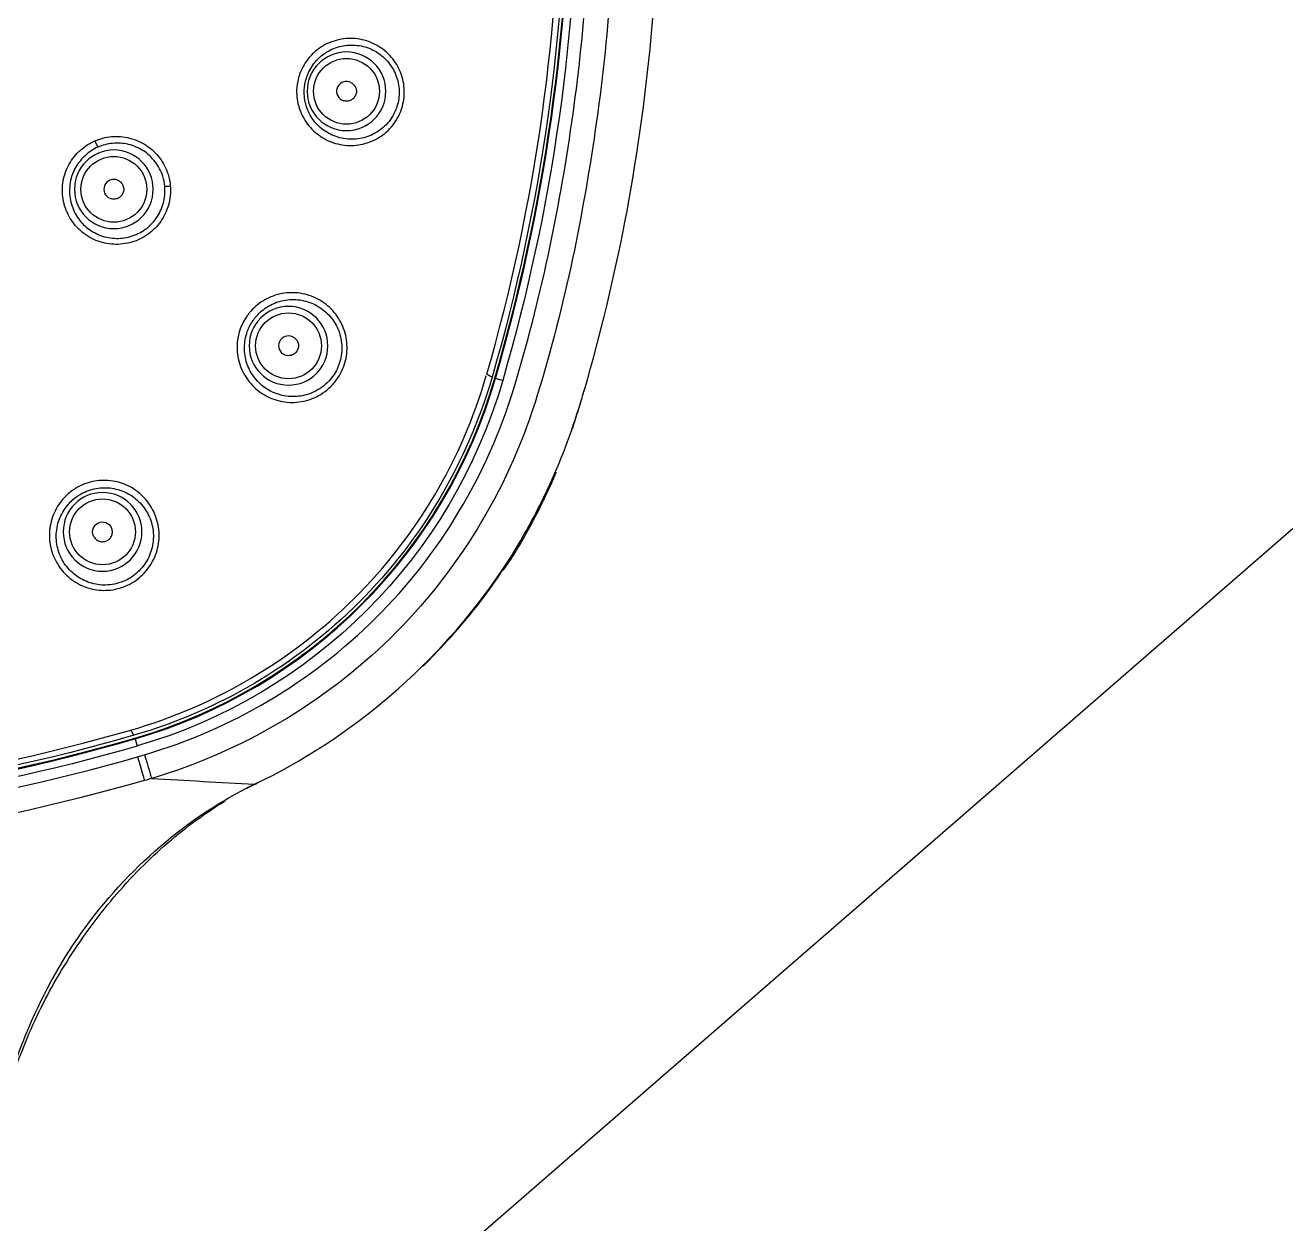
# Model space of a CAD drawing. Extents: x 14808 to 20058, y -13198 to -11680.
# Drawn here: x 18649.29 to 18662.01, y -12293.17 to -12281.07 of the extents above; entities that cross this region are included whole.
import ezdxf

# ---------------------------------------------------------------- set-up
doc = ezdxf.new("R2010")
doc.units = 0
doc.header["$LTSCALE"] = 7
doc.header["$MEASUREMENT"] = 0
doc.linetypes.add('CENTER', pattern=[2, 1.25, -0.25, 0.25, -0.25])
doc.layers.add('1', color=1, linetype='CENTER')
doc.layers.add('D', color=2, linetype='CONTINUOUS')
doc.styles.add('GHS', font='romans', dxfattribs={"bigfont": 'ghs'})
doc.dimstyles.new('STANDARD$7', dxfattribs={"dimtxt": 3.5, "dimasz": 3, "dimexe": 1, "dimexo": 0.0625, "dimgap": 1, "dimtad": 1, "dimdec": 4, "dimzin": 0, "dimdsep": 46, "dimtxsty": 'GHS', "dimcen": 1, "dimclrt": 2, "dimadec": 0, "dimazin": 0, "dimtfac": 1, "dimtdec": 4, "dimtofl": 0, "dimtmove": 0, "dimatfit": 3, "dimfxl": 1, "dimtolj": 1, "dimtzin": 0, "dimarcsym": 0})

msp = doc.modelspace()

# ---------------------------------------------------------------- linework, layer by layer
at = {"layer": '1', "color": 7, "linetype": 'Continuous'}
for p, q in [((18654.03, -12284.633), (18654.025, -12284.632)), ((18654.032, -12284.634), (18654.036, -12284.635)), ((18654.036, -12284.635), (18654.109, -12284.656)), ((18650.394, -12288.262), (18650.396, -12288.267)), ((18650.396, -12288.269), (18650.398, -12288.274)), ((18650.398, -12288.274), (18650.419, -12288.346))]:
    msp.add_line(p, q, dxfattribs=at)
at = {"layer": '1', "color": 3, "linetype": 'Continuous', "extrusion": (0, 0, -1)}
for centre in [(-18652.532, -12281.739), (-18650.184, -12282.728), (-18651.947, -12284.307), (-18650.07, -12286.185)]:
    msp.add_circle(centre, 0.397, dxfattribs=at)
at = {"layer": '1', "color": 3, "linetype": 'Continuous'}
for centre in [(18652.532, -12281.739), (18650.184, -12282.728), (18651.947, -12284.307), (18650.07, -12286.185)]:
    msp.add_circle(centre, 0.332, dxfattribs=at)
at = {"layer": '1', "color": 7, "linetype": 'Continuous'}
for centre, radius, start, end in [((18635.705, -12279.318), 19.08, 343.8238, 16.1762), ((18635.705, -12279.318), 19.087, 343.8238, 16.1762), ((18652.532, -12281.739), 0.1, 72, 252), ((18650.184, -12282.728), 0.1, 56.25, 236.25), ((18651.947, -12284.307), 0.1, 54, 234), ((18648.911, -12283.148), 5.33, 286.1762, 343.8238), ((18648.911, -12283.148), 5.337, 286.1762, 343.8238), ((18645.08, -12269.943), 19.087, 253.8238, 286.1762), ((18645.08, -12269.943), 19.08, 253.8238, 286.1762)]:
    msp.add_arc(centre, radius, start, end, dxfattribs=at)
at = {"layer": '1', "color": 7, "linetype": 'Continuous', "extrusion": (0, 0, -1)}
for centre, radius, start, end in [((-18635.705, -12279.318), 19.082, 163.8238, 196.1762), ((-18635.705, -12279.318), 19.162, 163.8238, 196.1762), ((-18648.911, -12283.148), 5.332, 196.1762, 253.8238), ((-18648.911, -12283.148), 5.412, 196.1762, 253.8238), ((-18650.07, -12286.185), 0.1, 324, 144), ((-18645.08, -12269.943), 19.162, 253.8238, 286.1762), ((-18645.08, -12269.943), 19.082, 253.8238, 286.1762)]:
    msp.add_arc(centre, radius, start, end, dxfattribs=at)
at = {"layer": '1', "color": 7, "linetype": 'Continuous'}
for points in [[(18654.001, -12274.011), (18655.001, -12277.46), (18655.001, -12281.175), (18654.001, -12284.625)], [(18653.948, -12284.593), (18654.939, -12281.169), (18654.939, -12277.466), (18653.948, -12274.042)], [(18652.563, -12281.644), (18652.575, -12281.648), (18652.599, -12281.661), (18652.623, -12281.692), (18652.634, -12281.731), (18652.63, -12281.77), (18652.61, -12281.805), (18652.579, -12281.83), (18652.54, -12281.841), (18652.514, -12281.838), (18652.501, -12281.834)], [(18650.24, -12282.645), (18650.251, -12282.652), (18650.269, -12282.671), (18650.285, -12282.708), (18650.285, -12282.748), (18650.269, -12282.785), (18650.241, -12282.813), (18650.204, -12282.828), (18650.164, -12282.828), (18650.139, -12282.818), (18650.129, -12282.811)], [(18652.006, -12284.226), (18652.017, -12284.234), (18652.035, -12284.253), (18652.049, -12284.291), (18652.047, -12284.331), (18652.03, -12284.367), (18652.001, -12284.394), (18651.963, -12284.408), (18651.923, -12284.407), (18651.899, -12284.395), (18651.889, -12284.388)], [(18653.947, -12284.593), (18653.978, -12284.607), (18654.002, -12284.62), (18654.001, -12284.625)], [(18649.989, -12286.243), (18649.996, -12286.254), (18650.016, -12286.272), (18650.053, -12286.286), (18650.093, -12286.284), (18650.13, -12286.268), (18650.157, -12286.238), (18650.171, -12286.201), (18650.169, -12286.161), (18650.158, -12286.136), (18650.15, -12286.126)], [(18651.603, -12288.732), (18652.573, -12288.272), (18653.47, -12287.515), (18654.104, -12286.57)], [(18650.387, -12288.238), (18646.937, -12289.239), (18643.223, -12289.239), (18639.773, -12288.238)], [(18639.805, -12288.185), (18643.229, -12289.176), (18646.932, -12289.176), (18650.356, -12288.185)], [(18650.356, -12288.185), (18650.37, -12288.216), (18650.382, -12288.24), (18650.387, -12288.238)], [(18650.424, -12288.455), (18650.448, -12288.448), (18650.471, -12288.441), (18650.495, -12288.434)], [(18650.424, -12288.455), (18650.458, -12288.575), (18650.49, -12288.686), (18650.492, -12288.695)], [(18650.495, -12288.434), (18650.53, -12288.554), (18650.563, -12288.664), (18650.566, -12288.673)], [(18650.566, -12288.673), (18650.911, -12288.693), (18651.257, -12288.712), (18651.603, -12288.732)], [(18651.528, -12288.772), (18651.563, -12288.753), (18651.598, -12288.735), (18651.633, -12288.717)], [(18651.603, -12288.732), (18651.614, -12288.73), (18651.625, -12288.726), (18651.635, -12288.72)]]:
    msp.add_open_spline(points, degree=3, dxfattribs=at)
for points, knots in [([(18650.495, -12288.434), (18650.937, -12288.304), (18651.354, -12288.122), (18652.138, -12287.658), (18652.506, -12287.373), (18653.473, -12286.413), (18653.956, -12285.608), (18654.49, -12283.851), (18654.677, -12282.953), (18654.936, -12281.149), (18655.001, -12280.238), (18655, -12279.318)], [0, 0, 0, 0, 0.125, 0.125, 0.25, 0.25, 0.5, 0.5, 0.75, 0.75, 1, 1, 1, 1]), ([(18655.246, -12279.318), (18655.246, -12280.254), (18655.178, -12281.2), (18654.908, -12283.054), (18654.719, -12283.98), (18654.15, -12285.777), (18653.645, -12286.598), (18652.312, -12287.908), (18651.464, -12288.408), (18650.566, -12288.673)], [0, 0, 0, 0, 0.25, 0.25, 0.5, 0.5, 0.75, 0.75, 1, 1, 1, 1]), ([(18654.936, -12284.741), (18655.099, -12284.187), (18655.232, -12283.626), (18655.578, -12281.828), (18655.696, -12280.559), (18655.693, -12279.318)], [0, 0, 0, 0, 0.315172, 0.315172, 1, 1, 1, 1]), ([(18650.356, -12288.185), (18651.2, -12287.942), (18651.982, -12287.483), (18653.237, -12286.233), (18653.696, -12285.459), (18653.943, -12284.608)], [0, 0, 0, 0, 0.5, 0.5, 1, 1, 1, 1]), ([(18654.001, -12284.625), (18653.752, -12285.483), (18653.29, -12286.264), (18652.027, -12287.527), (18651.245, -12287.989), (18650.387, -12288.238)], [0, 0, 0, 0, 0.5, 0.5, 1, 1, 1, 1]), ([(18654.104, -12286.57), (18654.451, -12286.052), (18654.71, -12285.485), (18654.908, -12284.837), (18654.922, -12284.789), (18654.936, -12284.741)], [0, 0, 0, 0, 0.926304, 0.926304, 1, 1, 1, 1]), ([(18654.812, -12285.144), (18654.833, -12285.081), (18654.876, -12284.944), (18654.917, -12284.807), (18654.937, -12284.734)], [0, 0, 0, 0, 0.469571, 1, 1, 1, 1]), ([(18654.114, -12286.571), (18654.129, -12286.551), (18654.229, -12286.41), (18654.388, -12286.133), (18654.547, -12285.82), (18654.629, -12285.634), (18654.651, -12285.58)], [0, 0, 0, 0, 0.067759, 0.459989, 0.846621, 1, 1, 1, 1]), ([(18653.306, -12287.539), (18653.342, -12287.503), (18653.474, -12287.37), (18653.704, -12287.115), (18653.937, -12286.827), (18654.068, -12286.633), (18654.11, -12286.568)], [0, 0, 0, 0, 0.120876, 0.4451, 0.817717, 1, 1, 1, 1]), ([(18639.736, -12288.455), (18641.476, -12288.948), (18643.271, -12289.238), (18646.89, -12289.238), (18648.685, -12288.948), (18650.424, -12288.455)], [0, 0, 0, 0, 0.5, 0.5, 1, 1, 1, 1]), ([(18650.492, -12288.695), (18648.73, -12289.195), (18646.912, -12289.483), (18643.248, -12289.483), (18641.431, -12289.195), (18639.668, -12288.695)], [0, 0, 0, 0, 0.5, 0.5, 1, 1, 1, 1]), ([(18648.974, -12292.397), (18649.031, -12292.009), (18649.147, -12291.621), (18649.446, -12290.895), (18649.633, -12290.546), (18650.318, -12289.585), (18650.933, -12289.054), (18651.603, -12288.732)], [0, 0, 0, 0, 0.25, 0.25, 0.5, 0.5, 1, 1, 1, 1]), ([(18650.566, -12288.673), (18650.566, -12288.673), (18650.566, -12288.673), (18650.566, -12288.673), (18650.541, -12288.681), (18650.517, -12288.688), (18650.492, -12288.695)], [0, 0, 0, 0, 0.000196, 0.000196, 0.000196, 1, 1, 1, 1]), ([(18648.987, -12292.425), (18648.991, -12292.395), (18649.011, -12292.265), (18649.057, -12292.041), (18649.14, -12291.747), (18649.247, -12291.439), (18649.385, -12291.113), (18649.557, -12290.773), (18649.76, -12290.436), (18649.991, -12290.106), (18650.245, -12289.795), (18650.515, -12289.512), (18650.795, -12289.26), (18651.061, -12289.057), (18651.234, -12288.944), (18651.309, -12288.898)], [0, 0, 0, 0, 0.020701, 0.090497, 0.157881, 0.2288, 0.311957, 0.397805, 0.48715, 0.579975, 0.672451, 0.762675, 0.850654, 0.936147, 1, 1, 1, 1])]:
    msp.add_open_spline(points, degree=3, knots=knots, dxfattribs=at)
at = {"layer": '1', "color": 3, "linetype": 'Continuous'}
for points, knots in [([(18652.054, -12281.584), (18652.057, -12281.572), (18652.061, -12281.561), (18652.065, -12281.55), (18652.087, -12281.495), (18652.118, -12281.443), (18652.156, -12281.398), (18652.194, -12281.352), (18652.241, -12281.313), (18652.292, -12281.282), (18652.343, -12281.252), (18652.401, -12281.229), (18652.46, -12281.217), (18652.52, -12281.204), (18652.582, -12281.202), (18652.643, -12281.21), (18652.704, -12281.218), (18652.765, -12281.237), (18652.82, -12281.265), (18652.875, -12281.294), (18652.926, -12281.332), (18652.969, -12281.377), (18653.011, -12281.422), (18653.046, -12281.475), (18653.071, -12281.532), (18653.095, -12281.588), (18653.11, -12281.649), (18653.114, -12281.709), (18653.118, -12281.769), (18653.112, -12281.83), (18653.096, -12281.888), (18653.089, -12281.916), (18653.079, -12281.943), (18653.067, -12281.969), (18653.039, -12282.03), (18652.999, -12282.087), (18652.951, -12282.133), (18652.908, -12282.175), (18652.857, -12282.209), (18652.804, -12282.234), (18652.749, -12282.26), (18652.689, -12282.276), (18652.629, -12282.283), (18652.567, -12282.289), (18652.504, -12282.285), (18652.445, -12282.27), (18652.384, -12282.256), (18652.326, -12282.23), (18652.274, -12282.196), (18652.222, -12282.162), (18652.175, -12282.119), (18652.138, -12282.069), (18652.101, -12282.02), (18652.072, -12281.964), (18652.054, -12281.905), (18652.036, -12281.848), (18652.027, -12281.786), (18652.029, -12281.725), (18652.031, -12281.678), (18652.039, -12281.629), (18652.054, -12281.584)], [0, 0, 0, 0, 0.010192, 0.010192, 0.010192, 0.062332, 0.062332, 0.062332, 0.114828, 0.114828, 0.114828, 0.16819, 0.16819, 0.16819, 0.222605, 0.222605, 0.222605, 0.277827, 0.277827, 0.277827, 0.333212, 0.333212, 0.333212, 0.387979, 0.387979, 0.387979, 0.44161, 0.44161, 0.44161, 0.494146, 0.494146, 0.494146, 0.519216, 0.519216, 0.519216, 0.578618, 0.578618, 0.578618, 0.631297, 0.631297, 0.631297, 0.685126, 0.685126, 0.685126, 0.739973, 0.739973, 0.739973, 0.795327, 0.795327, 0.795327, 0.850461, 0.850461, 0.850461, 0.904763, 0.904763, 0.904763, 0.95801, 0.95801, 0.95801, 1, 1, 1, 1]), ([(18652.127, -12281.606), (18652.115, -12281.646), (18652.107, -12281.687), (18652.106, -12281.729), (18652.104, -12281.782), (18652.111, -12281.835), (18652.126, -12281.885), (18652.142, -12281.937), (18652.167, -12281.986), (18652.198, -12282.029), (18652.231, -12282.073), (18652.271, -12282.111), (18652.316, -12282.141), (18652.362, -12282.172), (18652.413, -12282.195), (18652.466, -12282.208), (18652.518, -12282.222), (18652.574, -12282.226), (18652.628, -12282.221), (18652.682, -12282.217), (18652.735, -12282.203), (18652.784, -12282.18), (18652.832, -12282.159), (18652.877, -12282.128), (18652.916, -12282.092), (18652.959, -12282.051), (18652.995, -12282), (18653.02, -12281.946), (18653.031, -12281.923), (18653.04, -12281.898), (18653.047, -12281.873), (18653.061, -12281.822), (18653.066, -12281.768), (18653.062, -12281.714), (18653.058, -12281.66), (18653.045, -12281.606), (18653.023, -12281.557), (18653.001, -12281.506), (18652.969, -12281.459), (18652.931, -12281.42), (18652.893, -12281.38), (18652.847, -12281.346), (18652.798, -12281.322), (18652.749, -12281.297), (18652.695, -12281.281), (18652.64, -12281.275), (18652.587, -12281.269), (18652.532, -12281.271), (18652.479, -12281.283), (18652.428, -12281.294), (18652.378, -12281.315), (18652.333, -12281.342), (18652.289, -12281.369), (18652.248, -12281.404), (18652.215, -12281.444), (18652.182, -12281.483), (18652.156, -12281.529), (18652.137, -12281.577), (18652.133, -12281.586), (18652.13, -12281.596), (18652.127, -12281.606)], [0, 0, 0, 0, 0.041271, 0.041271, 0.041271, 0.09367, 0.09367, 0.09367, 0.147323, 0.147323, 0.147323, 0.202114, 0.202114, 0.202114, 0.257453, 0.257453, 0.257453, 0.312556, 0.312556, 0.312556, 0.366811, 0.366811, 0.366811, 0.419994, 0.419994, 0.419994, 0.479995, 0.479995, 0.479995, 0.505309, 0.505309, 0.505309, 0.558366, 0.558366, 0.558366, 0.612526, 0.612526, 0.612526, 0.667812, 0.667812, 0.667812, 0.723649, 0.723649, 0.723649, 0.779158, 0.779158, 0.779158, 0.833607, 0.833607, 0.833607, 0.886698, 0.886698, 0.886698, 0.938629, 0.938629, 0.938629, 0.989978, 0.989978, 0.989978, 1, 1, 1, 1]), ([(18650.754, -12282.693), (18650.759, -12282.758), (18650.753, -12282.825), (18650.735, -12282.888), (18650.718, -12282.946), (18650.691, -12283.002), (18650.657, -12283.052), (18650.622, -12283.102), (18650.578, -12283.146), (18650.529, -12283.181), (18650.479, -12283.217), (18650.423, -12283.244), (18650.365, -12283.261), (18650.306, -12283.278), (18650.244, -12283.286), (18650.183, -12283.283), (18650.122, -12283.28), (18650.06, -12283.266), (18650.003, -12283.243), (18649.946, -12283.22), (18649.893, -12283.186), (18649.847, -12283.145), (18649.801, -12283.104), (18649.762, -12283.055), (18649.732, -12283.001), (18649.703, -12282.947), (18649.682, -12282.888), (18649.672, -12282.827), (18649.662, -12282.767), (18649.662, -12282.705), (18649.673, -12282.644), (18649.683, -12282.585), (18649.704, -12282.526), (18649.734, -12282.473), (18649.764, -12282.42), (18649.803, -12282.372), (18649.848, -12282.332), (18649.89, -12282.294), (18649.94, -12282.262), (18649.992, -12282.24), (18649.992, -12282.24), (18649.992, -12282.24), (18649.992, -12282.24)], [0, 0, 0, 0, 0.082392, 0.082392, 0.082392, 0.158568, 0.158568, 0.158568, 0.234874, 0.234874, 0.234874, 0.311546, 0.311546, 0.311546, 0.388678, 0.388678, 0.388678, 0.466217, 0.466217, 0.466217, 0.543976, 0.543976, 0.543976, 0.621681, 0.621681, 0.621681, 0.699036, 0.699036, 0.699036, 0.775838, 0.775838, 0.775838, 0.852107, 0.852107, 0.852107, 0.928131, 0.928131, 0.928131, 0.999994, 0.999994, 0.999994, 1, 1, 1, 1]), ([(18649.992, -12282.24), (18649.992, -12282.24), (18649.992, -12282.24), (18649.992, -12282.24), (18650.045, -12282.216), (18650.103, -12282.202), (18650.161, -12282.196), (18650.222, -12282.191), (18650.284, -12282.196), (18650.343, -12282.211), (18650.403, -12282.226), (18650.461, -12282.251), (18650.512, -12282.285), (18650.564, -12282.319), (18650.61, -12282.363), (18650.647, -12282.412), (18650.684, -12282.461), (18650.713, -12282.518), (18650.731, -12282.576), (18650.743, -12282.614), (18650.751, -12282.653), (18650.754, -12282.693), (18650.754, -12282.693), (18650.754, -12282.693), (18650.754, -12282.693)], [0, 0, 0, 0, 0.000014, 0.000014, 0.000014, 0.168962, 0.168962, 0.168962, 0.347203, 0.347203, 0.347203, 0.526916, 0.526916, 0.526916, 0.707022, 0.707022, 0.707022, 0.886111, 0.886111, 0.886111, 0.999986, 0.999986, 0.999986, 1, 1, 1, 1]), ([(18650.698, -12282.699), (18650.695, -12282.664), (18650.688, -12282.629), (18650.678, -12282.596), (18650.661, -12282.544), (18650.635, -12282.494), (18650.602, -12282.451), (18650.569, -12282.407), (18650.528, -12282.369), (18650.482, -12282.339), (18650.436, -12282.31), (18650.385, -12282.288), (18650.332, -12282.275), (18650.28, -12282.262), (18650.225, -12282.258), (18650.171, -12282.264), (18650.12, -12282.269), (18650.07, -12282.282), (18650.023, -12282.303)], [0, 0, 0, 0, 0.114392, 0.114392, 0.114392, 0.294182, 0.294182, 0.294182, 0.474743, 0.474743, 0.474743, 0.654487, 0.654487, 0.654487, 0.832178, 0.832178, 0.832178, 1, 1, 1, 1]), ([(18650.023, -12282.303), (18649.977, -12282.323), (18649.934, -12282.351), (18649.897, -12282.385), (18649.858, -12282.42), (18649.824, -12282.462), (18649.798, -12282.508), (18649.772, -12282.555), (18649.753, -12282.606), (18649.744, -12282.658), (18649.735, -12282.711), (18649.734, -12282.766), (18649.742, -12282.818), (18649.751, -12282.872), (18649.769, -12282.924), (18649.794, -12282.971), (18649.82, -12283.019), (18649.854, -12283.062), (18649.894, -12283.099), (18649.934, -12283.135), (18649.981, -12283.165), (18650.031, -12283.186), (18650.081, -12283.207), (18650.135, -12283.219), (18650.19, -12283.222), (18650.244, -12283.226), (18650.299, -12283.219), (18650.351, -12283.204), (18650.403, -12283.189), (18650.453, -12283.165), (18650.497, -12283.134), (18650.541, -12283.103), (18650.58, -12283.063), (18650.612, -12283.019), (18650.643, -12282.975), (18650.667, -12282.925), (18650.682, -12282.873), (18650.698, -12282.817), (18650.703, -12282.757), (18650.698, -12282.699)], [0, 0, 0, 0, 0.071382, 0.071382, 0.071382, 0.146717, 0.146717, 0.146717, 0.222231, 0.222231, 0.222231, 0.298346, 0.298346, 0.298346, 0.375197, 0.375197, 0.375197, 0.452648, 0.452648, 0.452648, 0.530421, 0.530421, 0.530421, 0.60822, 0.60822, 0.60822, 0.685809, 0.685809, 0.685809, 0.763076, 0.763076, 0.763076, 0.840049, 0.840049, 0.840049, 0.916908, 0.916908, 0.916908, 1, 1, 1, 1]), ([(18651.53, -12284.004), (18651.536, -12283.994), (18651.543, -12283.985), (18651.551, -12283.976), (18651.589, -12283.929), (18651.636, -12283.888), (18651.687, -12283.855), (18651.739, -12283.823), (18651.797, -12283.799), (18651.857, -12283.785), (18651.917, -12283.771), (18651.98, -12283.768), (18652.042, -12283.774), (18652.104, -12283.781), (18652.166, -12283.799), (18652.222, -12283.826), (18652.279, -12283.853), (18652.332, -12283.89), (18652.377, -12283.935), (18652.421, -12283.98), (18652.458, -12284.033), (18652.485, -12284.09), (18652.512, -12284.147), (18652.529, -12284.209), (18652.535, -12284.271), (18652.541, -12284.333), (18652.537, -12284.396), (18652.522, -12284.457), (18652.507, -12284.516), (18652.482, -12284.574), (18652.449, -12284.626), (18652.432, -12284.652), (18652.413, -12284.677), (18652.392, -12284.7), (18652.345, -12284.75), (18652.289, -12284.792), (18652.228, -12284.822), (18652.173, -12284.849), (18652.112, -12284.867), (18652.051, -12284.874), (18651.989, -12284.882), (18651.926, -12284.879), (18651.865, -12284.866), (18651.804, -12284.852), (18651.744, -12284.828), (18651.691, -12284.795), (18651.638, -12284.762), (18651.589, -12284.719), (18651.55, -12284.67), (18651.51, -12284.621), (18651.479, -12284.564), (18651.458, -12284.505), (18651.438, -12284.446), (18651.427, -12284.382), (18651.428, -12284.319), (18651.428, -12284.257), (18651.439, -12284.195), (18651.46, -12284.136), (18651.477, -12284.089), (18651.501, -12284.044), (18651.53, -12284.004)], [0, 0, 0, 0, 0.009714, 0.009714, 0.009714, 0.062135, 0.062135, 0.062135, 0.114945, 0.114945, 0.114945, 0.168591, 0.168591, 0.168591, 0.223122, 0.223122, 0.223122, 0.278131, 0.278131, 0.278131, 0.332972, 0.332972, 0.332972, 0.387132, 0.387132, 0.387132, 0.440475, 0.440475, 0.440475, 0.493236, 0.493236, 0.493236, 0.519838, 0.519838, 0.519838, 0.578729, 0.578729, 0.578729, 0.631908, 0.631908, 0.631908, 0.685783, 0.685783, 0.685783, 0.740271, 0.740271, 0.740271, 0.795098, 0.795098, 0.795098, 0.849817, 0.849817, 0.849817, 0.903969, 0.903969, 0.903969, 0.957304, 0.957304, 0.957304, 1, 1, 1, 1]), ([(18651.592, -12284.047), (18651.567, -12284.083), (18651.546, -12284.122), (18651.531, -12284.163), (18651.513, -12284.214), (18651.503, -12284.269), (18651.502, -12284.323), (18651.501, -12284.378), (18651.51, -12284.433), (18651.527, -12284.485), (18651.545, -12284.538), (18651.572, -12284.588), (18651.606, -12284.632), (18651.64, -12284.676), (18651.683, -12284.714), (18651.73, -12284.744), (18651.777, -12284.773), (18651.829, -12284.795), (18651.883, -12284.808), (18651.937, -12284.82), (18651.994, -12284.823), (18652.049, -12284.817), (18652.103, -12284.811), (18652.157, -12284.795), (18652.207, -12284.771), (18652.262, -12284.745), (18652.312, -12284.708), (18652.354, -12284.663), (18652.373, -12284.642), (18652.39, -12284.62), (18652.406, -12284.597), (18652.436, -12284.551), (18652.458, -12284.499), (18652.471, -12284.445), (18652.484, -12284.391), (18652.488, -12284.334), (18652.482, -12284.279), (18652.476, -12284.224), (18652.461, -12284.168), (18652.437, -12284.118), (18652.412, -12284.067), (18652.378, -12284.02), (18652.338, -12283.981), (18652.298, -12283.942), (18652.251, -12283.909), (18652.2, -12283.885), (18652.15, -12283.862), (18652.095, -12283.847), (18652.04, -12283.842), (18651.986, -12283.837), (18651.93, -12283.841), (18651.877, -12283.854), (18651.825, -12283.866), (18651.775, -12283.888), (18651.729, -12283.917), (18651.685, -12283.945), (18651.644, -12283.982), (18651.61, -12284.023), (18651.604, -12284.031), (18651.598, -12284.039), (18651.592, -12284.047)], [0, 0, 0, 0, 0.042057, 0.042057, 0.042057, 0.09464, 0.09464, 0.09464, 0.148207, 0.148207, 0.148207, 0.202593, 0.202593, 0.202593, 0.257356, 0.257356, 0.257356, 0.312016, 0.312016, 0.312016, 0.366236, 0.366236, 0.366236, 0.419871, 0.419871, 0.419871, 0.47934, 0.47934, 0.47934, 0.506206, 0.506206, 0.506206, 0.559494, 0.559494, 0.559494, 0.61334, 0.61334, 0.61334, 0.667953, 0.667953, 0.667953, 0.723161, 0.723161, 0.723161, 0.778394, 0.778394, 0.778394, 0.832946, 0.832946, 0.832946, 0.886364, 0.886364, 0.886364, 0.938691, 0.938691, 0.938691, 0.990426, 0.990426, 0.990426, 1, 1, 1, 1]), ([(18649.766, -12285.767), (18649.777, -12285.76), (18649.787, -12285.753), (18649.798, -12285.746), (18649.85, -12285.714), (18649.908, -12285.691), (18649.968, -12285.678), (18650.028, -12285.665), (18650.09, -12285.662), (18650.151, -12285.669), (18650.211, -12285.676), (18650.272, -12285.693), (18650.327, -12285.72), (18650.382, -12285.747), (18650.434, -12285.783), (18650.478, -12285.827), (18650.522, -12285.871), (18650.559, -12285.923), (18650.586, -12285.979), (18650.613, -12286.036), (18650.631, -12286.098), (18650.638, -12286.161), (18650.645, -12286.224), (18650.641, -12286.288), (18650.626, -12286.35), (18650.611, -12286.411), (18650.586, -12286.47), (18650.552, -12286.523), (18650.518, -12286.575), (18650.475, -12286.622), (18650.425, -12286.66), (18650.4, -12286.68), (18650.374, -12286.697), (18650.346, -12286.711), (18650.285, -12286.743), (18650.218, -12286.764), (18650.149, -12286.772), (18650.089, -12286.778), (18650.026, -12286.775), (18649.967, -12286.762), (18649.907, -12286.748), (18649.849, -12286.724), (18649.797, -12286.692), (18649.744, -12286.659), (18649.697, -12286.618), (18649.658, -12286.57), (18649.619, -12286.521), (18649.587, -12286.465), (18649.566, -12286.407), (18649.545, -12286.347), (18649.534, -12286.283), (18649.534, -12286.22), (18649.534, -12286.157), (18649.545, -12286.093), (18649.566, -12286.033), (18649.587, -12285.974), (18649.618, -12285.918), (18649.658, -12285.869), (18649.689, -12285.83), (18649.726, -12285.796), (18649.766, -12285.767)], [0, 0, 0, 0, 0.010627, 0.010627, 0.010627, 0.063277, 0.063277, 0.063277, 0.115741, 0.115741, 0.115741, 0.168597, 0.168597, 0.168597, 0.222192, 0.222192, 0.222192, 0.276528, 0.276528, 0.276528, 0.331298, 0.331298, 0.331298, 0.386044, 0.386044, 0.386044, 0.440356, 0.440356, 0.440356, 0.494021, 0.494021, 0.494021, 0.520709, 0.520709, 0.520709, 0.579872, 0.579872, 0.579872, 0.632516, 0.632516, 0.632516, 0.685455, 0.685455, 0.685455, 0.739042, 0.739042, 0.739042, 0.7934, 0.7934, 0.7934, 0.848304, 0.848304, 0.848304, 0.903209, 0.903209, 0.903209, 0.957503, 0.957503, 0.957503, 1, 1, 1, 1]), ([(18649.81, -12285.829), (18649.774, -12285.855), (18649.742, -12285.885), (18649.715, -12285.918), (18649.68, -12285.961), (18649.652, -12286.01), (18649.633, -12286.062), (18649.614, -12286.114), (18649.603, -12286.17), (18649.603, -12286.226), (18649.602, -12286.281), (18649.611, -12286.338), (18649.629, -12286.39), (18649.647, -12286.443), (18649.674, -12286.493), (18649.709, -12286.536), (18649.743, -12286.579), (18649.785, -12286.617), (18649.831, -12286.646), (18649.877, -12286.675), (18649.929, -12286.697), (18649.982, -12286.709), (18650.035, -12286.722), (18650.091, -12286.725), (18650.145, -12286.719), (18650.206, -12286.712), (18650.267, -12286.694), (18650.321, -12286.665), (18650.346, -12286.652), (18650.37, -12286.637), (18650.392, -12286.619), (18650.436, -12286.585), (18650.475, -12286.543), (18650.505, -12286.496), (18650.535, -12286.449), (18650.558, -12286.395), (18650.57, -12286.341), (18650.583, -12286.286), (18650.586, -12286.228), (18650.58, -12286.173), (18650.573, -12286.117), (18650.557, -12286.062), (18650.532, -12286.012), (18650.507, -12285.962), (18650.474, -12285.917), (18650.434, -12285.878), (18650.395, -12285.84), (18650.35, -12285.808), (18650.3, -12285.785), (18650.252, -12285.763), (18650.199, -12285.748), (18650.145, -12285.742), (18650.093, -12285.736), (18650.038, -12285.739), (18649.986, -12285.751), (18649.934, -12285.763), (18649.883, -12285.783), (18649.837, -12285.811), (18649.828, -12285.817), (18649.819, -12285.823), (18649.81, -12285.829)], [0, 0, 0, 0, 0.041909, 0.041909, 0.041909, 0.09562, 0.09562, 0.09562, 0.150202, 0.150202, 0.150202, 0.205052, 0.205052, 0.205052, 0.259577, 0.259577, 0.259577, 0.313483, 0.313483, 0.313483, 0.366837, 0.366837, 0.366837, 0.419959, 0.419959, 0.419959, 0.479709, 0.479709, 0.479709, 0.506662, 0.506662, 0.506662, 0.560861, 0.560861, 0.560861, 0.615667, 0.615667, 0.615667, 0.670809, 0.670809, 0.670809, 0.725814, 0.725814, 0.725814, 0.780165, 0.780165, 0.780165, 0.833521, 0.833521, 0.833521, 0.885888, 0.885888, 0.885888, 0.937666, 0.937666, 0.937666, 0.989529, 0.989529, 0.989529, 1, 1, 1, 1])]:
    msp.add_open_spline(points, degree=3, knots=knots, dxfattribs=at)
for points in [[(18649.992, -12282.24), (18650.003, -12282.265), (18650.016, -12282.291), (18650.023, -12282.303)], [(18650.698, -12282.699), (18650.71, -12282.697), (18650.731, -12282.695), (18650.754, -12282.693)], [(18654.104, -12286.57), (18654.106, -12286.569), (18654.107, -12286.568), (18654.108, -12286.567)]]:
    msp.add_open_spline(points, degree=3, dxfattribs=at)

# ---------------------------------------------------------------- leaders
at = {"layer": 'D'}
msp.add_leader([(18649.005, -12297.511), (18674.187, -12275.633)], dimstyle='STANDARD$7', override={"dimscale": 1, "dimtad": 0}, dxfattribs=at)

doc.saveas('drawing.dxf')
